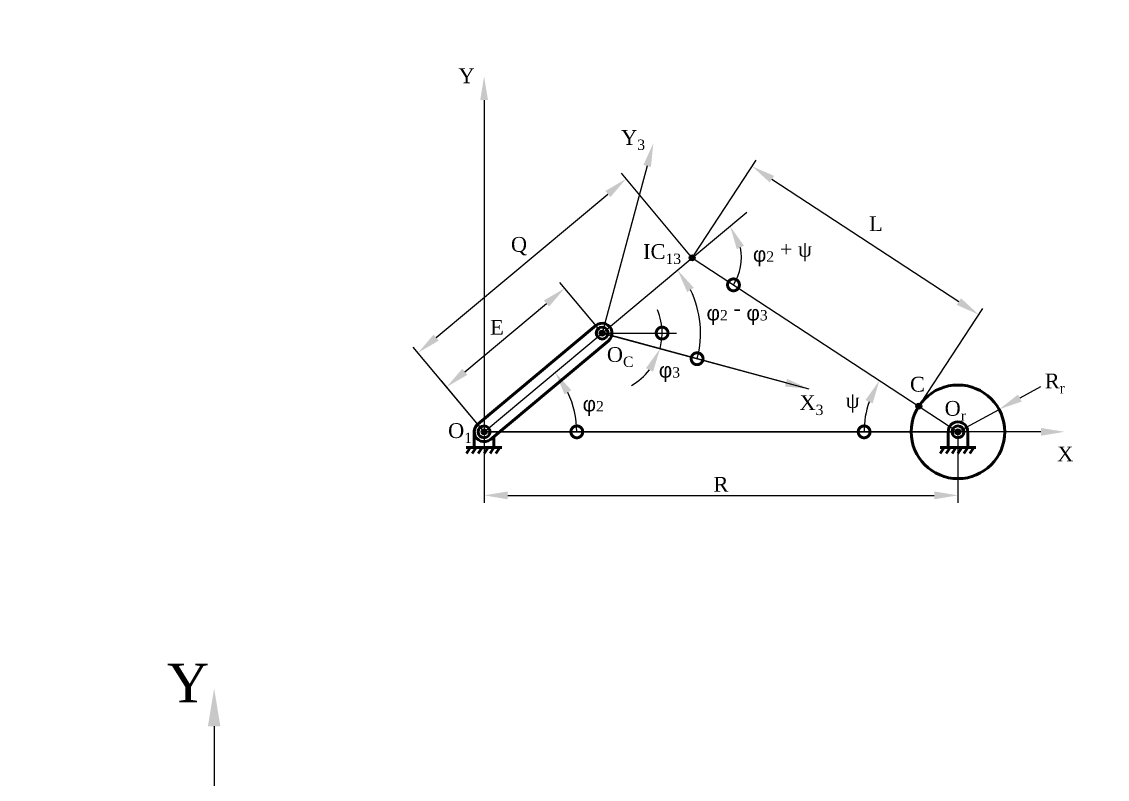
# Model space of a CAD drawing. Header units: millimetres. Extents: x -627 to 1823, y -1195 to 1759.
# Drawn here: x -11.3 to 172, y 343.5 to 471.4 of the extents above; entities that cross this region are included whole.
import ezdxf
from ezdxf import colors
from ezdxf.entities.mleader import LeaderData, LeaderLine
from ezdxf.math import Vec2, Vec3

# ---------------------------------------------------------------- set-up
doc = ezdxf.new("R2010")
doc.units = ezdxf.units.MM
for name, color, linetype, lineweight in [('coordinate', 7, 'Continuous', 20), ('DIM', 7, 'Continuous', 20), ('PROFILE', 7, 'Continuous', 50)]:
    doc.layers.add(name, color=color, linetype=linetype, lineweight=lineweight)
doc.styles.get("Standard").update_dxf_attribs({"font": 'arial.ttf'})
doc.styles.add('可註解', font='arial.ttf')
doc.dimstyles.new('凸輪專題用', dxfattribs={"dimtxt": 2.5, "dimasz": 8, "dimexe": 1.25, "dimexo": 0.625, "dimtad": 1, "dimtxsty": 'Standard', "dimcen": 0, "dimadec": 0, "dimazin": 0, "dimtfac": 1, "dimtmove": 0, "dimatfit": 3, "dimfxl": 1, "dimarcsym": 0})

# ---------------------------------------------------------------- blocks, each defined once
blk = doc.blocks.new('_DotSmall')
at = {"color": 0, "linetype": 'ByBlock', "const_width": 0.5}
blk.add_lwpolyline([(-0.0625, 0, 1), (0.0625, 0, 1)], format="xyb", close=True, dxfattribs=at)
blk = doc.blocks.new('*D9')
at = {"layer": 'Defpoints', "color": 0, "transparency": 16777216}
for p in [(179.33, 539.44), (174.64, 526.38), (159.4, 522.78), (159.4, 522.78), (239.4, 522.78)]:
    blk.add_point(p, dxfattribs=at)
at = {"layer": 'DIM', "color": 0, "lineweight": -2, "transparency": 16777216}
blk.add_arc((159.4, 522.78), 15.65, 0, 25.2136, dxfattribs=at)
at = {"layer": 'DIM', "color": 0, "transparency": 16777216}
blk.add_solid([(173, 529.09), (174.13, 529.81), (171.41, 532.82)], dxfattribs=at)
at = {"layer": 'DIM', "color": 0, "lineweight": -2, "transparency": 16777216, "xscale": 4, "yscale": 4, "zscale": 4, "rotation": 270}
blk.add_blockref('_DotSmall', (175.06, 522.78), dxfattribs=at)
blk = doc.blocks.new('*D10')
at = {"layer": 'Defpoints', "color": 0, "transparency": 16777216}
for p in [(194.53, 552.15), (194.78, 545.55), (179.33, 539.44), (179.33, 539.44), (214.26, 530.03)]:
    blk.add_point(p, dxfattribs=at)
at = {"layer": 'DIM', "color": 0, "lineweight": -2, "transparency": 16777216}
blk.add_arc((179.33, 539.44), 16.61, 344.9147, 26.0608, dxfattribs=at)
at = {"layer": 'DIM', "color": 0, "transparency": 16777216}
blk.add_solid([(193.69, 546.38), (194.81, 547.1), (192.07, 550.09)], dxfattribs=at)
at = {"layer": 'DIM', "color": 0, "lineweight": -2, "transparency": 16777216, "xscale": 4, "yscale": 4, "zscale": 4, "rotation": 254.9147327867577}
blk.add_blockref('_DotSmall', (195.37, 535.12), dxfattribs=at)
blk = doc.blocks.new('*D16')
at = {"layer": 'Defpoints', "color": 0, "transparency": 16777216}
for p in [(377.43, 592.35), (376.21, 586.84), (368.18, 584.61), (368.18, 584.61), (413.05, 555.24)]:
    blk.add_point(p, dxfattribs=at)
at = {"layer": 'DIM', "color": 0, "lineweight": -2, "transparency": 16777216}
blk.add_arc((368.18, 584.61), 8.33, 326.7967, 12.1247, dxfattribs=at)
at = {"layer": 'DIM', "color": 0, "transparency": 16777216}
blk.add_solid([(375.73, 586.07), (376.92, 586.65), (374.57, 589.96)], dxfattribs=at)
at = {"layer": 'DIM', "color": 0, "lineweight": -2, "transparency": 16777216, "xscale": 4, "yscale": 4, "zscale": 4, "rotation": 236.7967224237234}
blk.add_blockref('_DotSmall', (375.15, 580.05), dxfattribs=at)
blk = doc.blocks.new('*D24')
at = {"layer": 'Defpoints', "color": 0, "transparency": 16777216}
for p in [(86.68, 418.82), (80.75, 409.16), (66.75, 402.15), (66.75, 402.15), (146.75, 402.15)]:
    blk.add_point(p, dxfattribs=at)
at = {"layer": 'DIM', "color": 0, "lineweight": -2, "transparency": 16777216}
blk.add_arc((66.75, 402.15), 15.65, 0, 25.2136, dxfattribs=at)
at = {"layer": 'DIM', "color": 0, "transparency": 16777216}
blk.add_solid([(80.35, 408.46), (81.48, 409.18), (78.76, 412.19)], dxfattribs=at)
at = {"layer": 'DIM', "color": 0, "lineweight": -2, "transparency": 16777216, "xscale": 4, "yscale": 4, "zscale": 4, "rotation": 270}
blk.add_blockref('_DotSmall', (82.41, 402.15), dxfattribs=at)
blk = doc.blocks.new('*D25')
at = {"layer": 'Defpoints', "color": 0, "transparency": 16777216}
for p in [(111.14, 439.26), (109.91, 433.75), (101.88, 431.52), (101.88, 431.52), (146.75, 402.15)]:
    blk.add_point(p, dxfattribs=at)
at = {"layer": 'DIM', "color": 0, "lineweight": -2, "transparency": 16777216}
blk.add_arc((101.88, 431.52), 8.33, 326.7967, 12.1247, dxfattribs=at)
at = {"layer": 'DIM', "color": 0, "transparency": 16777216}
blk.add_solid([(109.43, 432.98), (110.63, 433.56), (108.28, 436.87)], dxfattribs=at)
at = {"layer": 'DIM', "color": 0, "lineweight": -2, "transparency": 16777216, "xscale": 4, "yscale": 4, "zscale": 4, "rotation": 236.7967224237233}
blk.add_blockref('_DotSmall', (108.86, 426.96), dxfattribs=at)
blk = doc.blocks.new('*D26')
at = {"layer": 'Defpoints', "color": 0, "transparency": 16777216}
for p in [(101.88, 431.52), (132.09, 408.12), (66.75, 402.15), (146.75, 402.15), (146.75, 402.15)]:
    blk.add_point(p, dxfattribs=at)
at = {"layer": 'DIM', "color": 0, "lineweight": -2, "transparency": 16777216}
blk.add_arc((146.75, 402.15), 15.84, 161.3074, 180, dxfattribs=at)
at = {"layer": 'DIM', "color": 0, "transparency": 16777216}
blk.add_solid([(131.15, 407.52), (132.35, 406.94), (133.5, 410.83)], dxfattribs=at)
at = {"layer": 'DIM', "color": 0, "lineweight": -2, "transparency": 16777216, "xscale": 4, "yscale": 4, "zscale": 4, "rotation": 270.0000000000001}
blk.add_blockref('_DotSmall', (130.92, 402.15), dxfattribs=at)
blk = doc.blocks.new('*D27')
at = {"layer": 'Defpoints', "color": 0, "transparency": 16777216}
for p in [(80.36, 426.38), (86.68, 418.82), (66.75, 402.15)]:
    blk.add_point(p, dxfattribs=at)
at = {"layer": 'DIM', "color": 0, "lineweight": -2, "transparency": 16777216}
for p, q in [((86.28, 419.3), (79.56, 427.34)), ((63.5, 412.28), (77.29, 423.82)), ((66.35, 402.63), (59.63, 410.68))]:
    blk.add_line(p, q, dxfattribs=at)
at = {"layer": 'DIM', "color": 0, "transparency": 16777216}
for points in [[(76.86, 424.33), (77.72, 423.3), (80.36, 426.38)], [(63.07, 412.8), (63.93, 411.77), (60.43, 409.72)]]:
    blk.add_solid(points, dxfattribs=at)
at = {"layer": 'DIM', "color": 0, "transparency": 16777216, "insert": (69.16, 419.46), "char_height": 2.5, "attachment_point": 5, "rotation": 39.8965}
blk.add_mtext('{\\fTimes New Roman|b0|i0|c0|p18; }', dxfattribs=at)
blk = doc.blocks.new('*D21')
at = {"layer": 'Defpoints', "color": 0, "transparency": 16777216}
for p in [(90.73, 444.86), (101.88, 431.52), (66.75, 402.15)]:
    blk.add_point(p, dxfattribs=at)
at = {"layer": 'DIM', "color": 0, "lineweight": -2, "transparency": 16777216}
for p, q in [((101.48, 432), (89.93, 445.82)), ((58.67, 418.06), (87.66, 442.29)), ((66.35, 402.63), (54.8, 416.45))]:
    blk.add_line(p, q, dxfattribs=at)
at = {"layer": 'DIM', "color": 0, "transparency": 16777216}
for points in [[(87.23, 442.81), (88.09, 441.78), (90.73, 444.86)], [(58.24, 418.57), (59.1, 417.55), (55.6, 415.49)]]:
    blk.add_solid(points, dxfattribs=at)
at = {"layer": 'DIM', "color": 0, "transparency": 16777216, "insert": (73.08, 432.55), "char_height": 2.5, "attachment_point": 5, "rotation": 39.8965}
blk.add_mtext('{\\fTimes New Roman|b0|i0|c0|p18; }', dxfattribs=at)
blk = doc.blocks.new('*D22')
at = {"layer": 'Defpoints', "color": 0, "transparency": 16777216}
for p in [(66.75, 402.15), (146.75, 402.15), (146.75, 391.43)]:
    blk.add_point(p, dxfattribs=at)
at = {"layer": 'DIM', "color": 0, "lineweight": -2, "transparency": 16777216}
for p, q in [((66.75, 401.53), (66.75, 390.18)), ((146.75, 401.53), (146.75, 390.18)), ((70.75, 391.43), (142.75, 391.43))]:
    blk.add_line(p, q, dxfattribs=at)
at = {"layer": 'DIM', "color": 0, "transparency": 16777216}
for points in [[(70.75, 392.09), (70.75, 390.76), (66.75, 391.43)], [(142.75, 392.09), (142.75, 390.76), (146.75, 391.43)]]:
    blk.add_solid(points, dxfattribs=at)
at = {"layer": 'DIM', "color": 0, "transparency": 16777216, "insert": (106.75, 393.3), "char_height": 2.5, "attachment_point": 5}
blk.add_mtext('{\\fTimes New Roman|b0|i0|c0|p18;R} ', dxfattribs=at)
blk = doc.blocks.new('*D23')
at = {"layer": 'Defpoints', "color": 0, "transparency": 16777216}
for p in [(153.69, 405.94), (146.75, 402.15)]:
    blk.add_point(p, dxfattribs=at)
at = {"layer": 'DIM', "color": 0, "lineweight": -2, "transparency": 16777216}
for p, q in [((160.72, 409.77), (157.2, 407.85)), ((146.75, 402.15), (153.69, 405.94))]:
    blk.add_line(p, q, dxfattribs=at)
at = {"layer": 'DIM', "color": 0, "transparency": 16777216}
blk.add_solid([(156.89, 408.44), (157.52, 407.27), (153.69, 405.94)], dxfattribs=at)
blk = doc.blocks.new('*D28')
at = {"layer": 'Defpoints', "color": 0, "transparency": 16777216}
for p in [(101.88, 431.52), (102.13, 424.92), (86.68, 418.82), (86.68, 418.82), (121.61, 409.4)]:
    blk.add_point(p, dxfattribs=at)
at = {"layer": 'DIM', "color": 0, "lineweight": -2, "transparency": 16777216}
blk.add_arc((86.68, 418.82), 16.61, 344.9147, 26.0608, dxfattribs=at)
at = {"layer": 'DIM', "color": 0, "transparency": 16777216}
blk.add_solid([(101.04, 425.75), (102.16, 426.47), (99.42, 429.47)], dxfattribs=at)
at = {"layer": 'DIM', "color": 0, "lineweight": -2, "transparency": 16777216, "xscale": 4, "yscale": 4, "zscale": 4, "rotation": 254.9147327867577}
blk.add_blockref('_DotSmall', (102.72, 414.49), dxfattribs=at)
blk = doc.blocks.new('*D29')
at = {"layer": 'Defpoints', "color": 0, "transparency": 16777216}
for p in [(86.68, 418.82), (86.68, 418.82), (96.77, 417.93), (99.21, 418.82), (121.61, 409.4)]:
    blk.add_point(p, dxfattribs=at)
at = {"layer": 'DIM', "color": 0, "lineweight": -2, "transparency": 16777216}
for start, end in [(0, 22.7794), (344.9147, 0), (299.3559, 322.1353)]:
    blk.add_arc((86.68, 418.82), 10.13, start, end, dxfattribs=at)
at = {"layer": 'DIM', "color": 0, "transparency": 16777216}
blk.add_solid([(94.08, 412.9), (95.28, 412.3), (96.46, 416.18)], dxfattribs=at)
at = {"layer": 'DIM', "color": 0, "lineweight": -2, "transparency": 16777216, "xscale": 4, "yscale": 4, "zscale": 4, "rotation": 270}
blk.add_blockref('_DotSmall', (96.81, 418.82), dxfattribs=at)
blk = doc.blocks.new('*D30')
at = {"layer": 'Defpoints', "color": 0, "transparency": 16777216}
for p in [(101.88, 431.52), (150.26, 421.94), (140.14, 406.48)]:
    blk.add_point(p, dxfattribs=at)
at = {"layer": 'DIM', "color": 0, "lineweight": -2, "transparency": 16777216}
for p, q in [((102.22, 432.04), (112.69, 448.03)), ((115.35, 444.79), (146.92, 424.13)), ((140.49, 407), (150.95, 422.99))]:
    blk.add_line(p, q, dxfattribs=at)
at = {"layer": 'DIM', "color": 0, "transparency": 16777216}
for points in [[(115.71, 445.35), (114.98, 444.24), (112, 446.98)], [(147.28, 424.69), (146.55, 423.58), (150.26, 421.94)]]:
    blk.add_solid(points, dxfattribs=at)
blk = doc.blocks.new('*D59')
at = {"layer": 'Defpoints', "color": 0, "transparency": 16777216}
for p in [(784.82, 60.15), (775.57, 52.42), (775.57, 52.42), (783.8, 51.14), (820.44, 23.05)]:
    blk.add_point(p, dxfattribs=at)
at = {"layer": 'DIM', "color": 0, "lineweight": -2, "transparency": 16777216}
blk.add_arc((775.57, 52.42), 8.33, 326.7967, 12.1247, dxfattribs=at)
at = {"layer": 'DIM', "color": 0, "transparency": 16777216}
blk.add_solid([(783.12, 53.88), (784.32, 54.46), (781.96, 57.76)], dxfattribs=at)
at = {"layer": 'DIM', "color": 0, "lineweight": -2, "transparency": 16777216, "xscale": 4, "yscale": 4, "zscale": 4, "rotation": 236.7967224237234}
blk.add_blockref('_DotSmall', (782.54, 47.85), dxfattribs=at)
blk = doc.blocks.new('*D62')
at = {"layer": 'Defpoints', "color": 0, "transparency": 16777216}
for p in [(775.57, 52.42), (776.95, 40.65), (760.37, 39.71), (760.37, 39.71), (795.3, 30.3)]:
    blk.add_point(p, dxfattribs=at)
at = {"layer": 'DIM', "color": 0, "lineweight": -2, "transparency": 16777216}
blk.add_arc((760.37, 39.71), 16.61, 344.9147, 26.0608, dxfattribs=at)
at = {"layer": 'DIM', "color": 0, "transparency": 16777216}
blk.add_solid([(774.73, 46.64), (775.85, 47.37), (773.11, 50.36)], dxfattribs=at)
at = {"layer": 'DIM', "color": 0, "lineweight": -2, "transparency": 16777216, "xscale": 4, "yscale": 4, "zscale": 4, "rotation": 254.9147327867578}
blk.add_blockref('_DotSmall', (776.4, 35.39), dxfattribs=at)
blk = doc.blocks.new('*D73')
at = {"layer": 'Defpoints', "color": 0, "transparency": 16777216}
for p in [(592.62, 54.22), (587.92, 41.15), (572.69, 37.55), (572.69, 37.55), (652.69, 37.55)]:
    blk.add_point(p, dxfattribs=at)
at = {"layer": 'DIM', "color": 0, "lineweight": -2, "transparency": 16777216}
blk.add_arc((572.69, 37.55), 15.65, 0, 25.2136, dxfattribs=at)
at = {"layer": 'DIM', "color": 0, "transparency": 16777216}
blk.add_solid([(586.29, 43.86), (587.41, 44.58), (584.7, 47.59)], dxfattribs=at)
at = {"layer": 'DIM', "color": 0, "lineweight": -2, "transparency": 16777216, "xscale": 4, "yscale": 4, "zscale": 4, "rotation": 270.0000000000001}
blk.add_blockref('_DotSmall', (588.34, 37.55), dxfattribs=at)
blk = doc.blocks.new('*D76')
at = {"layer": 'Defpoints', "color": 0, "transparency": 16777216}
for p in [(653.38, 69.32), (616.32, 56.15), (592.62, 54.22), (592.62, 54.22), (618.75, 54.22)]:
    blk.add_point(p, dxfattribs=at)
at = {"layer": 'DIM', "color": 0, "lineweight": -2, "transparency": 16777216}
blk.add_arc((592.62, 54.22), 23.78, 0, 4.3077, dxfattribs=at)
at = {"layer": 'DIM', "color": 0, "transparency": 16777216}
blk.add_solid([(615.68, 55.9), (616.99, 56.11), (615.7, 59.95)], dxfattribs=at)
at = {"layer": 'DIM', "color": 0, "lineweight": -2, "transparency": 16777216, "xscale": 4, "yscale": 4, "zscale": 4, "rotation": 270}
blk.add_blockref('_DotSmall', (616.4, 54.22), dxfattribs=at)

msp = doc.modelspace()

# ---------------------------------------------------------------- hatches: boundary and pattern name
at = {"layer": 'DIM'}
h = msp.add_hatch(color=256, dxfattribs=at)
h.dxf.hatch_style = 1
h.paths.add_polyline_path([(101.382, 431.521, 0.1758613), (101.499, 431.201), (101.882, 431.521), (102.266, 431.842, 0.7008809)])
h.paths.add_polyline_path([(101.882, 431.521), (101.499, 431.201, 0.5034958), (102.301, 431.248)])
h.paths.add_polyline_path([(102.382, 431.521, 0.1758613), (102.266, 431.842), (101.882, 431.521), (102.301, 431.248, 0.1458988)])
h = msp.add_hatch(color=256, dxfattribs=at)
h.dxf.hatch_style = 1
h.paths.add_polyline_path([(87.185, 418.816), (86.685, 418.816), (86.301, 418.495, 0.7008809)])
h.paths.add_polyline_path([(86.588, 419.307, 0.3582298), (86.185, 418.816, 0.1758613), (86.301, 418.495), (86.685, 418.816)])
h.paths.add_polyline_path([(87.068, 419.137, 0.2738851), (86.588, 419.307), (86.685, 418.816)])
h.paths.add_polyline_path([(87.175, 418.913, 0.1260307), (87.068, 419.137), (86.685, 418.816)])
h.paths.add_polyline_path([(87.175, 418.913), (86.685, 418.816), (87.185, 418.816, 0.0487501)])
h = msp.add_hatch(color=256, dxfattribs=at)
h.dxf.hatch_style = 1
h.paths.add_polyline_path([(140.43, 406.891, 0.4235122), (139.724, 406.755), (140.143, 406.481, -0.0158228)])
h.paths.add_polyline_path([(139.724, 406.755, 0.1458988), (139.643, 406.481, 0.2614579), (139.882, 406.054, -0.0158228), (140.143, 406.481)])
h.paths.add_polyline_path([(140.143, 406.481, 0.0158228), (139.882, 406.054, 0.4049756), (140.561, 406.207)])
h.paths.add_polyline_path([(140.43, 406.891, 0.0158228), (140.143, 406.481), (140.561, 406.207, 0.1458988), (140.643, 406.481, 0.2446231)])
h = msp.add_hatch(color=256, dxfattribs=at)
h.dxf.hatch_style = 1
h.paths.add_polyline_path([(66.755, 402.654, 0.4142136), (66.255, 402.154, 1), (67.255, 402.154), (66.755, 402.154)])
h.paths.add_polyline_path([(67.138, 402.475, 0.2221686), (66.755, 402.654), (66.755, 402.154)], flags=17)
h.paths.add_polyline_path([(67.138, 402.475), (66.755, 402.154), (67.255, 402.154, 0.1758613)], flags=17)
h = msp.add_hatch(color=256, dxfattribs=at)
h.dxf.hatch_style = 1
h.paths.add_polyline_path([(146.336, 402.428), (146.755, 402.154), (147.255, 402.154, 0.7453548)])
h.paths.add_polyline_path([(146.336, 402.428, 0.1458988), (146.255, 402.154), (146.755, 402.154)])
h.paths.add_polyline_path([(147.255, 402.154), (146.755, 402.154), (146.255, 402.154, 1)])

# ---------------------------------------------------------------- linework, layer by layer
for p, q in [((101.882, 431.521), (111.136, 439.257)), ((86.685, 418.816), (101.882, 431.521)), ((101.882, 431.521), (146.755, 402.154)), ((66.755, 402.154), (86.685, 418.816)), ((66.755, 402.154), (86.685, 418.816)), ((86.685, 418.816), (99.212, 418.816)), ((86.685, 418.816), (121.609, 409.402)), ((66.755, 402.154), (146.755, 402.154))]:
    msp.add_line(p, q, dxfattribs=at)
for centre in [(101.882, 431.521), (86.685, 418.816), (140.143, 406.481), (66.755, 402.154), (146.755, 402.154)]:
    msp.add_circle(centre, 0.5, dxfattribs=at)
at = {"layer": 'PROFILE'}
for p, q in [((65.686, 403.433), (85.616, 420.095)), ((67.824, 400.875), (87.754, 417.537)), ((65.088, 402.154), (65.088, 399.487)), ((145.088, 402.154), (145.088, 399.487)), ((148.421, 399.487), (148.421, 402.154)), ((68.421, 399.487), (68.421, 401.375)), ((63.755, 399.487), (69.755, 399.487)), ((64.419, 399.487), (63.763, 398.5)), ((65.419, 399.487), (64.763, 398.5)), ((66.419, 399.487), (65.763, 398.5)), ((67.419, 399.487), (66.763, 398.5)), ((68.419, 399.487), (67.763, 398.5)), ((69.419, 399.487), (68.763, 398.5)), ((143.755, 399.487), (149.755, 399.487)), ((144.419, 399.487), (143.763, 398.5)), ((145.419, 399.487), (144.763, 398.5)), ((146.419, 399.487), (145.763, 398.5)), ((147.419, 399.487), (146.763, 398.5)), ((148.419, 399.487), (147.763, 398.5)), ((149.419, 399.487), (148.763, 398.5))]:
    msp.add_line(p, q, dxfattribs=at)
for centre, radius in [((86.685, 418.816), 1), ((146.755, 402.154), 7.902), ((66.755, 402.154), 1), ((146.755, 402.154), 1)]:
    msp.add_circle(centre, radius, dxfattribs=at)
for centre, start, end in [((86.685, 418.816), 309.53411, 130.25884), ((66.755, 402.154), 129.89647, 181.86182), ((66.755, 402.154), 129.89647, 309.89647), ((146.755, 402.154), 358.13818, 181.86182)]:
    msp.add_arc(centre, 1.667, start, end, dxfattribs=at)

# ---------------------------------------------------------------- texts
at = {"layer": 'DIM', "attachment_point": 1}
for s, insert, char_height, width in [('{\\fTimes New Roman|b0|i0|c0|p18;Y}', (62.431, 463.503), 2.5, 5.77572), ('\\A1;{\\fTimes New Roman|b0|i0|c0|p18;Y\\H0.7x;\\S^ 3;}', (89.892, 453.085), 2.5, 5.77572), ('φ{\\A1;\\fTimes New Roman|b0|i0|c0|p18;\\H0.7x;\\S^ 2;\\H1.42857x; - }φ{\\A1;\\fTimes New Roman|b0|i0|c0|p18;\\H0.7x;\\S^ 3;}', (104.314, 423.46), 2.5, 10.12572), ('\\A1;{\\fTimes New Roman|b0|i0|c0|p18;X\\H0.7x;\\S^ 3;}', (120.001, 408.336), 2.5, 51.01778), ('\\A1;{\\fTimes New Roman|b0|i0|c0|p18;X}', (163.51, 399.669), 2.5, 51.01778), ('{\\fTimes New Roman|b0|i0|c0|p18;Y}', (13.239, 363.014), 6.5, 9.24115)]:
    msp.add_mtext(s, dxfattribs=dict(at, insert=insert, char_height=char_height, width=width))
at = {"layer": 'DIM', "char_height": 2.5, "attachment_point": 1}
for s, width, insert in [('{\\fTimes New Roman|b0|i0|c0|p18;L}', 0.88265, (131.757, 438.53)), ('{\\fTimes New Roman|b0|i0|c0|p18;Q}', 0.05075, (71.287, 435.044)), ('φ{\\A1;\\fTimes New Roman|b0|i0|c0|p18;\\H0.7x;\\S^ 2;\\H1.42857x; + ψ}', 11.03533, (112.146, 433.368)), ('φ{\\A1;\\fTimes New Roman|b0|i0|c0|p18;\\H0.7x;\\S^ 3;}', 0.9959, (96.254, 413.815)), ('{\\fTimes New Roman|b0|i0|c0|p18;C}', 9.74544, (138.658, 411.438)), ('\\A1;{\\fTimes New Roman|b0|i0|c0|p18;R\\H0.7x;\\S^ r;}', 0.45085, (161.409, 411.99)), ('φ{\\A1;\\fTimes New Roman|b0|i0|c0|p18;\\H0.7x;\\S^ 2;}', 4.45805, (83.392, 408.103)), ('{\\fTimes New Roman|b0|i0|c0|p18;ψ}', 3.81531, (127.787, 408.678)), ('\\A1;{\\fTimes New Roman|b0|i0|c0|p18;O\\H0.7x;\\S^ r;}', 1.61204, (144.502, 407.367))]:
    msp.add_mtext_dynamic_manual_height_columns(s, width=width, gutter_width=12.5, heights=[0], dxfattribs=dict(at, insert=insert))
at = {"layer": 'DIM', "char_height": 2.5, "attachment_point": 1, "style": '可註解'}
for s, insert in [('\\A1;{\\fTimes New Roman|b0|i0|c0|p18;IC\\H0.7x;\\S^ 13;}', (93.599, 433.832)), ('\\A1;{\\fTimes New Roman|b0|i0|c0|p18;O\\H0.7x;\\S^ C;}', (87.484, 416.452)), ('\\A1;{\\fTimes New Roman|b0|i0|c0|p18;O\\H0.7x;\\S^ 1;}', (60.672, 403.611))]:
    msp.add_mtext(s, dxfattribs=dict(at, insert=insert))
at = {"layer": 'DIM', "insert": (67.773, 421.054), "char_height": 2.5, "attachment_point": 1}
msp.add_mtext('{\\fTimes New Roman|b0|i0|c0|p18;E}', dxfattribs=at)

# ---------------------------------------------------------------- dimensions: what is measured, and where the dimension line sits
at = {"layer": 'DIM'}
for base, line1, line2, override, picture, middle in [((783.803, 51.138), ((775.568, 52.418), (820.441, 23.051)), ((775.568, 52.418), (784.822, 60.154)), {"dimasz": 4, "dimblk1": 'DotSmall', "dimsah": 1}, '*D59', (-8.813, 785.452)), ((776.95, 40.652), ((760.371, 39.713), (775.568, 52.418)), ((760.371, 39.713), (795.296, 30.299)), {"dimasz": 4, "dimblk1": 'DotSmall', "dimsah": 1}, '*D62', (121.921, 767.542)), ((616.324, 56.145), ((592.622, 54.216), (618.748, 54.216)), ((592.622, 54.216), (653.376, 69.315)), {"dimasz": 4, "dimblk1": 'DotSmall', "dimsah": 1}, '*D76', (19.15, 618.58)), ((376.207, 586.842), ((368.177, 584.61), (413.05, 555.243)), ((368.177, 584.61), (377.431, 592.346)), {"dimasz": 4, "dimblk1": 'DotSmall', "dimsah": 1}, '*D16', (-563.879, 409.822)), ((587.924, 41.155), ((572.692, 37.554), (652.692, 37.554)), ((572.692, 37.554), (592.622, 54.216)), {"dimasz": 4, "dimblk1": 'DotSmall', "dimsah": 1}, '*D73', (161.897, 566.69)), ((194.776, 545.548), ((179.334, 539.443), (194.532, 552.149)), ((179.334, 539.443), (214.259, 530.03)), {"dimasz": 4, "dimblk1": 'DotSmall', "dimsah": 1}, '*D10', (-491.034, 307.418)), ((174.636, 526.382), ((159.404, 522.781), (239.404, 522.781)), ((159.404, 522.781), (179.334, 539.443)), {"dimasz": 4, "dimblk1": 'DotSmall', "dimsah": 1}, '*D9', (-435.219, 343.744)), ((109.912, 433.753), ((101.882, 431.521), (146.755, 402.154)), ((101.882, 431.521), (111.136, 439.257)), {"dimasz": 4, "dimblk1": 'DotSmall', "dimsah": 1}, '*D25', (-426.597, 135.045)), ((102.127, 424.92), ((86.685, 418.816), (101.882, 431.521)), ((86.685, 418.816), (121.609, 409.402)), {"dimasz": 4, "dimblk1": 'DotSmall', "dimsah": 1}, '*D28', (-393.059, 191.029)), ((132.086, 408.121), ((101.882, 431.521), (146.755, 402.154)), ((66.755, 402.154), (146.755, 402.154)), {"dimasz": 4, "dimblk2": 'DotSmall', "dimsah": 1}, '*D26', (428.847, -9.973)), ((96.773, 417.928), ((86.685, 418.816), (99.212, 418.816)), ((86.685, 418.816), (121.609, 409.402)), {"dimasz": 4, "dimblk2": 'DotSmall', "dimsah": 1}, '*D29', (427.015, -41.077)), ((80.75, 409.162), ((66.755, 402.154), (146.755, 402.154)), ((66.755, 402.154), (86.685, 418.816)), {"dimasz": 4, "dimblk1": 'DotSmall', "dimsah": 1}, '*D24', (-353.438, 215.499))]:
    dim = msp.add_angular_dim_2l(base=base, line1=line1, line2=line2, text=' ', dimstyle='凸輪專題用', override=override, dxfattribs=at)
    dim.commit()
    dim.dimension.update_dxf_attribs({"geometry": picture, "text_midpoint": middle})
dim = msp.add_aligned_dim(p1=(101.882, 431.521), p2=(140.143, 406.481), distance=18.48, text=' ', dimstyle='凸輪專題用', override={"dimasz": 4}, dxfattribs=at)
dim.commit()
dim.dimension.update_dxf_attribs({"geometry": '*D30', "text_midpoint": (131.132, 434.464)})
for base, p2, picture, middle in [((90.73, 444.86), (101.882, 431.521), '*D21', (74.287, 431.113)), ((80.36, 426.381), (86.685, 418.816), '*D27', (70.362, 418.023))]:
    dim = msp.add_linear_dim(base=base, p1=(66.755, 402.154), p2=p2, angle=39.89647, text='{\\fTimes New Roman|b0|i0|c0|p18; }', dimstyle='凸輪專題用', override={"dimasz": 4}, dxfattribs=at)
    dim.commit()
    dim.dimension.update_dxf_attribs({"geometry": picture, "text_midpoint": middle, "dimtype": 161})
dim = msp.add_radius_dim(center=(146.755, 402.154), mpoint=(153.692, 405.937), text=' ', dimstyle='凸輪專題用', override={"dimasz": 4}, dxfattribs=at)
dim.commit()
dim.dimension.update_dxf_attribs({"geometry": '*D23', "text_midpoint": (160.716, 409.767)})
dim = msp.add_linear_dim(base=(146.755, 391.426), p1=(66.755, 402.154), p2=(146.755, 402.154), text='{\\fTimes New Roman|b0|i0|c0|p18;R} ', dimstyle='凸輪專題用', override={"dimasz": 4}, dxfattribs=at)
dim.commit()
dim.dimension.update_dxf_attribs({"geometry": '*D22', "text_midpoint": (106.755, 391.426), "dimtype": 160})

# ---------------------------------------------------------------- leaders
at = {"layer": 'coordinate'}
ml = msp.add_multileader_mtext('Standard', dxfattribs=at)
ml.set_content('', color=256)
ml.set_leader_properties()
ml.build(insert=Vec2(0, 0))
ctx = ml.context
ctx.base_point, ctx.plane_origin = Vec3(74.755, 402.154), Vec3(66.755, 492.154)
notes = []
notes.append((ctx, [(0, (1, 1, 0), (66.755, 402.154), (1, 0), 8, [(0, [(66.755, 462.154)], 0, [])])]))
ctx.mtext.insert, ctx.mtext.flow_direction = Vec3(76.755, 404.154), 5
ml = msp.add_multileader_mtext('Standard', dxfattribs=at)
ml.set_content('', color=256)
ml.set_leader_properties()
ml.build(insert=Vec2(0, 0))
ctx = ml.context
ctx.base_point, ctx.char_height, ctx.landing_gap_size, ctx.plane_origin, ctx.plane_x_axis, ctx.plane_y_axis = Vec3(89.536, 418.048), 1.476, 0.738, Vec3(95.33, 450.889), Vec3(0.9655396, -0.2602562), Vec3(0.2602562, 0.9655396)
notes.append((ctx, [(0, (1, 1, 0), (86.685, 418.816), (0.9655396, -0.2602562), 2.953, [(0, [(95.33, 450.889)], 0, [])])]))
ctx.mtext.insert, ctx.mtext.text_direction, ctx.mtext.rotation, ctx.mtext.flow_direction = Vec3(90.441, 418.568), Vec3(0.9655396, -0.2602562), 6.0198977, 5
ml = msp.add_multileader_mtext('Standard', dxfattribs=at)
ml.set_content('', color=256)
ml.set_leader_properties()
ml.build(insert=Vec2(0, 0))
ctx = ml.context
ctx.base_point, ctx.plane_origin = Vec3(62.755, 402.154), Vec3(164.755, 402.154)
ctx.text_align_type = 2
notes.append((ctx, [(0, (1, 1, 0), (74.755, 402.154), (-1, 0), 8, [(0, [(164.755, 402.154)], 0, [])])]))
ctx.mtext.insert, ctx.mtext.alignment, ctx.mtext.flow_direction = Vec3(64.755, 404.154), 3, 5
ml = msp.add_multileader_mtext('Standard', dxfattribs=at)
ml.set_content('', color=256)
ml.set_leader_properties()
ml.build(insert=Vec2(0, 0))
ml.multileader.update_dxf_attribs({"arrow_head_size": 6.4})
ctx = ml.context
ctx.base_point, ctx.char_height, ctx.arrow_head_size, ctx.landing_gap_size, ctx.plane_origin = Vec3(33.977, 262.846), 6.4, 6.4, 3.2, Vec3(21.177, 406.846)
notes.append((ctx, [(0, (1, 1, 0), (21.177, 262.846), (1, 0), 12.8, [(0, [(21.177, 358.846)], 0, [])])]))
ctx.mtext.insert, ctx.mtext.flow_direction = Vec3(37.177, 266.046), 5
at = {"layer": 'DIM'}
ml = msp.add_multileader_mtext('Standard', dxfattribs=at)
ml.set_content('', color=256)
ml.set_leader_properties()
ml.build(insert=Vec2(0, 0))
ctx = ml.context
ctx.base_point, ctx.char_height, ctx.landing_gap_size, ctx.plane_origin, ctx.plane_x_axis, ctx.plane_y_axis = Vec3(85.259, 419.2), 1.476, 0.738, Vec3(121.609, 409.402), Vec3(0.9655396, -0.2602562), Vec3(0.2602562, 0.9655396)
ctx.text_align_type = 2
notes.append((ctx, [(0, (1, 1, 0), (89.536, 418.048), (-0.9655396, 0.2602562), 2.953, [(0, [(121.609, 409.402)], 0, [])])]))
ctx.mtext.insert, ctx.mtext.text_direction, ctx.mtext.rotation, ctx.mtext.alignment, ctx.mtext.flow_direction = Vec3(86.164, 419.721), Vec3(0.9655396, -0.2602562), 6.0198977, 3, 5
for ctx, leaders in notes:
    for number, flags, end, landing, length, lines in leaders:
        leader = LeaderData()
        leader.index, (leader.has_last_leader_line, leader.has_dogleg_vector, leader.attachment_direction) = number, flags
        leader.last_leader_point, leader.dogleg_vector, leader.dogleg_length = Vec3(end), Vec3(landing), length
        for number, points, colour, breaks in lines:
            line = LeaderLine()
            line.index, line.vertices, line.color, line.breaks = number, Vec3.list(points), colors.encode_raw_color(colour), breaks
            leader.lines.append(line)
        ctx.leaders.append(leader)

doc.saveas('drawing.dxf')
